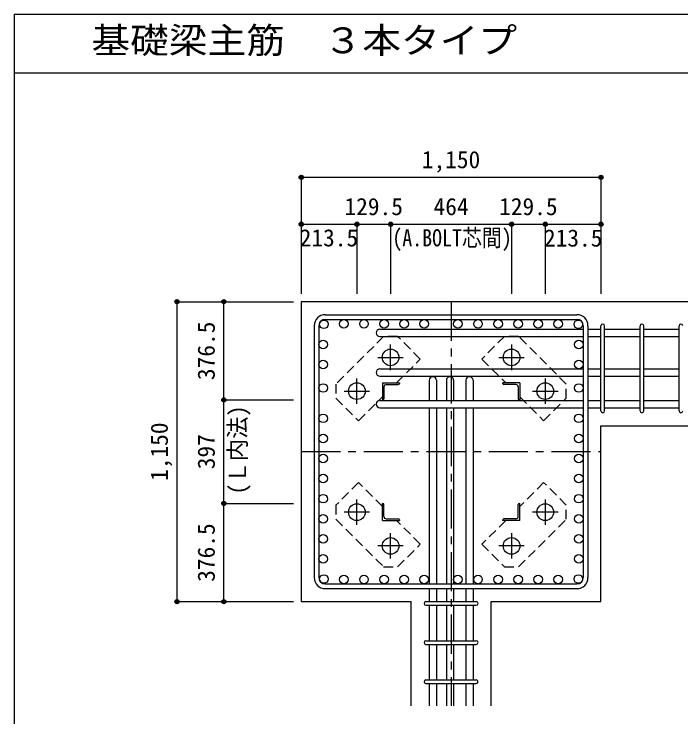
# Model space of a CAD drawing. Units: millimetres at full size, sheet at 1:30. Extents: x -5973 to 5954, y -4195 to 4201.
# Drawn here: x -5973 to -3414, y 1506 to 4201 of the extents above; entities that cross this region are included whole.
import ezdxf
from ezdxf.enums import TextEntityAlignment as Align

# ---------------------------------------------------------------- set-up
doc = ezdxf.new("R2010")
doc.units = ezdxf.units.MM
doc.header["$LTSCALE"] = 30
doc.header["$PDMODE"] = 32
doc.header["$PDSIZE"] = 15
doc.linetypes.add('CHAIN1', pattern=[8, 5, -1, 1, -1])
doc.linetypes.add('DASHED1', pattern=[1.8, 1.2, -0.6])
for name, color, linetype in [('0-1_躯体線', 2, 'Continuous'), ('0-2_アンカー、アングル', 4, 'Continuous'), ('0-3_立上り筋', 3, 'Continuous'), ('0-4_フープ筋', 7, 'Continuous'), ('0-5_基礎梁筋', 7, 'Continuous'), ('0-6_スタラップ筋', 7, 'Continuous'), ('0-7_文字', 4, 'Continuous'), ('0-9_プレート', 4, 'DASHED1'), ('0-D_寸法', 4, 'Continuous'), ('6-7_文字', 7, 'Continuous'), ('F-0_枠', 6, 'Continuous')]:
    doc.layers.add(name, color=color, linetype=linetype)
doc.styles.add('ＭＳ ゴシック', font='')
doc.styles.get('ＭＳ ゴシック').set_extended_font_data('MS Gothic')

msp = doc.modelspace()

# ---------------------------------------------------------------- linework, layer by layer
at = {"layer": '0-1_躯体線'}
for p, q in [((-4870.8, 3098.3), (-4870.8, 1948.3)), ((-3320.8, 3098.3), (-4870.8, 3098.3)), ((-3720.8, 2622.3), (-3320.8, 2622.3)), ((-3720.8, 1948.3), (-3720.8, 2622.3)), ((-4870.8, 1948.3), (-4449.5, 1948.3)), ((-4449.5, 1548.3), (-4449.5, 1948.3)), ((-4142.1, 1548.3), (-4142.1, 1948.3)), ((-4142.1, 1948.3), (-3720.8, 1948.3))]:
    msp.add_line(p, q, dxfattribs=at)
at = {"layer": '0-2_アンカー、アングル', "linetype": 'CHAIN1'}
for p, q in [((-4527.8, 2836.1), (-4527.8, 2933.6)), ((-4063.8, 2933.6), (-4063.8, 2836.1)), ((-4576.6, 2884.8), (-4479.1, 2884.8)), ((-4112.5, 2884.8), (-4015, 2884.8)), ((-4657.3, 2706.6), (-4657.3, 2804.1)), ((-3934.3, 2804.1), (-3934.3, 2706.6)), ((-4706.1, 2755.3), (-4608.6, 2755.3)), ((-3983, 2755.3), (-3885.5, 2755.3)), ((-4657.3, 2242.5), (-4657.3, 2340)), ((-3934.3, 2340), (-3934.3, 2242.5)), ((-4608.6, 2291.3), (-4706.1, 2291.3)), ((-3885.5, 2291.3), (-3983, 2291.3)), ((-4527.8, 2113), (-4527.8, 2210.5)), ((-4063.8, 2210.5), (-4063.8, 2113)), ((-4479.1, 2161.8), (-4576.6, 2161.8)), ((-4015, 2161.8), (-4112.5, 2161.8))]:
    msp.add_line(p, q, dxfattribs=at)
at = {"layer": '0-2_アンカー、アングル'}
for p, q in [((-4559.3, 2786.8), (-4494.3, 2786.8)), ((-4559.3, 2786.8), (-4559.3, 2721.8)), ((-4544.8, 2780.8), (-4498.3, 2780.8)), ((-4494.3, 2786.8), (-4494.3, 2784.8)), ((-4032.3, 2786.8), (-4097.3, 2786.8)), ((-4097.3, 2784.8), (-4097.3, 2786.8)), ((-4046.8, 2780.8), (-4093.3, 2780.8)), ((-4032.3, 2786.8), (-4032.3, 2721.8)), ((-4553.3, 2772.3), (-4553.3, 2725.8)), ((-4038.3, 2772.3), (-4038.3, 2725.8)), ((-4557.3, 2721.8), (-4559.3, 2721.8)), ((-4032.3, 2721.8), (-4034.3, 2721.8)), ((-4559.3, 2324.8), (-4557.3, 2324.8)), ((-4559.3, 2259.8), (-4559.3, 2324.8)), ((-4553.3, 2274.3), (-4553.3, 2320.8)), ((-4038.3, 2274.3), (-4038.3, 2320.8)), ((-4034.3, 2324.8), (-4032.3, 2324.8)), ((-4032.3, 2259.8), (-4032.3, 2324.8)), ((-4544.8, 2265.8), (-4498.3, 2265.8)), ((-4046.8, 2265.8), (-4093.3, 2265.8)), ((-4559.3, 2259.8), (-4494.3, 2259.8)), ((-4494.3, 2261.8), (-4494.3, 2259.8)), ((-4097.3, 2259.8), (-4097.3, 2261.8)), ((-4032.3, 2259.8), (-4097.3, 2259.8))]:
    msp.add_line(p, q, dxfattribs=at)
at = {"layer": '0-2_アンカー、アングル', "color": 3}
for centre in [(-4527.8, 2884.8), (-4063.8, 2884.8), (-4657.3, 2755.3), (-3934.3, 2755.3), (-4657.3, 2291.3), (-3934.3, 2291.3), (-4527.8, 2161.8), (-4063.8, 2161.8)]:
    msp.add_circle(centre, 32, dxfattribs=at)
at = {"layer": '0-2_アンカー、アングル'}
for centre, radius, start, end in [((-4544.8, 2772.3), 8.5, 90, 180), ((-4498.3, 2784.8), 4, 270, 0), ((-4093.3, 2784.8), 4, 180, 270), ((-4046.8, 2772.3), 8.5, 0, 90), ((-4557.3, 2725.8), 4, 270, 0), ((-4034.3, 2725.8), 4, 180, 270), ((-4557.3, 2320.8), 4, 0, 90), ((-4034.3, 2320.8), 4, 90, 180), ((-4544.8, 2274.3), 8.5, 180, 270), ((-4498.3, 2261.8), 4, 0, 90), ((-4093.3, 2261.8), 4, 90, 180), ((-4046.8, 2274.3), 8.5, 270, 0)]:
    msp.add_arc(centre, radius, start, end, dxfattribs=at)
at = {"layer": '0-3_立上り筋'}
for centre in [(-4784.1, 3011.6), (-4707.1, 3013.8), (-4630.1, 3013.8), (-4553.1, 3013.8), (-4476.1, 3013.8), (-4399.1, 3013.8), (-4269.5, 3013.8), (-4192.5, 3013.8), (-4115.5, 3013.8), (-4038.5, 3013.8), (-3961.5, 3013.8), (-3884.5, 3013.8), (-3807.5, 3011.6), (-4786.3, 2934.6), (-3805.3, 2934.6), (-4786.3, 2857.6), (-3805.3, 2857.6), (-4786.3, 2767.45), (-3805.3, 2767.45), (-4786.3, 2651), (-3805.3, 2651), (-4786.3, 2574), (-3805.3, 2574), (-4786.3, 2497), (-3805.3, 2497), (-4786.3, 2420), (-3805.3, 2420), (-4786.3, 2343), (-3805.3, 2343), (-4786.3, 2266), (-3805.3, 2266), (-4786.3, 2189), (-3805.3, 2189), (-4786.3, 2112), (-3805.3, 2112), (-4784.1, 2035), (-4707.1, 2032.8), (-4630.1, 2032.8), (-4553.1, 2032.8), (-4476.1, 2032.8), (-4399.1, 2032.8), (-4269.5, 2032.8), (-4192.5, 2032.8), (-4115.5, 2032.8), (-4038.5, 2032.8), (-3961.5, 2032.8), (-3884.5, 2032.8), (-3807.5, 2035)]:
    msp.add_circle(centre, 16.5, dxfattribs=at)
at = {"layer": '0-4_フープ筋'}
for p, q in [((-4778.8, 3048.3), (-3812.8, 3048.3)), ((-4778.8, 3030.3), (-3812.8, 3030.3)), ((-4820.8, 3006.3), (-4820.8, 2040.3)), ((-4802.8, 3006.3), (-4802.8, 2040.3)), ((-3788.8, 3006.3), (-3788.8, 2040.3)), ((-3770.8, 3006.3), (-3770.8, 2040.3)), ((-4778.8, 2016.3), (-3812.8, 2016.3)), ((-4778.8, 1998.3), (-3812.8, 1998.3))]:
    msp.add_line(p, q, dxfattribs=at)
for centre, radius, start, end in [((-4778.8, 3006.3), 42, 90, 180), ((-3812.8, 3006.3), 42, 0, 90), ((-4778.8, 3006.3), 24, 90, 180), ((-3812.8, 3006.3), 24, 0, 90), ((-4778.8, 2040.3), 42, 180, 270), ((-4778.8, 2040.3), 24, 180, 270), ((-3812.8, 2040.3), 42, 270, 0), ((-3812.8, 2040.3), 24, 270, 0)]:
    msp.add_arc(centre, radius, start, end, dxfattribs=at)
at = {"layer": '0-5_基礎梁筋'}
for p, q in [((-4569.3, 2993.1), (-3788.8, 2993.1)), ((-3770.8, 2993.1), (-3720.8, 2993.1)), ((-3706.8, 2993.1), (-3570.8, 2993.1)), ((-3556.8, 2993.1), (-3420.8, 2993.1)), ((-4569.3, 2965.1), (-3788.8, 2965.1)), ((-3770.8, 2965.1), (-3720.8, 2965.1)), ((-3706.8, 2965.1), (-3570.8, 2965.1)), ((-3556.8, 2965.1), (-3420.8, 2965.1)), ((-4569.3, 2841.1), (-3788.8, 2841.1)), ((-3770.8, 2841.1), (-3720.8, 2841.1)), ((-3706.8, 2841.1), (-3570.8, 2841.1)), ((-3556.8, 2841.1), (-3420.8, 2841.1)), ((-4569.3, 2813.1), (-3788.8, 2813.1)), ((-3770.8, 2813.1), (-3720.8, 2813.1)), ((-3706.8, 2813.1), (-3570.8, 2813.1)), ((-3556.8, 2813.1), (-3420.8, 2813.1)), ((-4380, 2796.8), (-4380, 2719.8)), ((-4352, 2796.8), (-4352, 2719.8)), ((-4314, 2796.8), (-4314, 2719.8)), ((-4286, 2796.8), (-4286, 2719.8)), ((-4239.6, 2796.8), (-4239.6, 2719.8)), ((-4211.6, 2796.8), (-4211.6, 2719.8)), ((-4569.3, 2719.8), (-3788.8, 2719.8)), ((-3770.8, 2719.8), (-3720.8, 2719.8)), ((-3706.8, 2719.8), (-3570.8, 2719.8)), ((-3556.8, 2719.8), (-3420.8, 2719.8)), ((-4569.3, 2691.8), (-3788.8, 2691.8)), ((-4380, 2691.8), (-4380, 2016.3)), ((-4352, 2691.8), (-4352, 2016.3)), ((-4314, 2691.8), (-4314, 2016.3)), ((-4286, 2691.8), (-4286, 2016.3)), ((-4239.6, 2691.8), (-4239.6, 2016.3)), ((-4211.6, 2691.8), (-4211.6, 2016.3)), ((-3770.8, 2691.8), (-3720.8, 2691.8)), ((-3706.8, 2691.8), (-3570.8, 2691.8)), ((-3556.8, 2691.8), (-3420.8, 2691.8)), ((-4380, 1998.3), (-4380, 1948.3)), ((-4352, 1998.3), (-4352, 1948.3)), ((-4314, 1998.3), (-4314, 1948.3)), ((-4286, 1998.3), (-4286, 1948.3)), ((-4239.6, 1998.3), (-4239.6, 1948.3)), ((-4211.6, 1998.3), (-4211.6, 1948.3)), ((-4380, 1934.3), (-4380, 1798.3)), ((-4352, 1934.3), (-4352, 1798.3)), ((-4314, 1934.3), (-4314, 1798.3)), ((-4286, 1934.3), (-4286, 1798.3)), ((-4239.6, 1934.3), (-4239.6, 1798.3)), ((-4211.6, 1934.3), (-4211.6, 1798.3)), ((-4380, 1784.3), (-4380, 1648.3)), ((-4352, 1784.3), (-4352, 1648.3)), ((-4314, 1784.3), (-4314, 1648.3)), ((-4286, 1784.3), (-4286, 1648.3)), ((-4239.6, 1784.3), (-4239.6, 1648.3)), ((-4211.6, 1784.3), (-4211.6, 1648.3)), ((-4380, 1634.3), (-4380, 1548.3)), ((-4352, 1634.3), (-4352, 1548.3)), ((-4314, 1634.3), (-4314, 1548.3)), ((-4286, 1634.3), (-4286, 1548.3)), ((-4239.6, 1634.3), (-4239.6, 1548.3)), ((-4211.6, 1634.3), (-4211.6, 1548.3))]:
    msp.add_line(p, q, dxfattribs=at)
for centre, start, end in [((-4569.3, 2979.1), 90, 270), ((-4569.3, 2827.1), 90, 270), ((-4366, 2796.8), 0, 180), ((-4300, 2796.8), 0, 180), ((-4225.6, 2796.8), 0, 180), ((-4569.3, 2705.8), 90, 270)]:
    msp.add_arc(centre, 14, start, end, dxfattribs=at)
at = {"layer": '0-6_スタラップ筋'}
for p, q in [((-3720.8, 2679.3), (-3720.8, 3005.6)), ((-3706.8, 2679.3), (-3706.8, 3005.6)), ((-3570.8, 2679.3), (-3570.8, 3005.6)), ((-3556.8, 2679.3), (-3556.8, 3005.6)), ((-3420.8, 2679.3), (-3420.8, 3005.6)), ((-4392.5, 1948.3), (-4199.1, 1948.3)), ((-4392.5, 1934.3), (-4199.1, 1934.3)), ((-4392.5, 1798.3), (-4199.1, 1798.3)), ((-4392.5, 1784.3), (-4199.1, 1784.3)), ((-4392.5, 1648.3), (-4199.1, 1648.3)), ((-4392.5, 1634.3), (-4199.1, 1634.3))]:
    msp.add_line(p, q, dxfattribs=at)
for centre, start, end in [((-3713.8, 3005.6), 0, 180), ((-3713.8, 3005.6), 0, 180), ((-3713.8, 3005.6), 0, 180), ((-3713.8, 3005.6), 0, 180), ((-3563.8, 3005.6), 0, 180), ((-3413.8, 3005.6), 0, 180), ((-3713.8, 2679.3), 180, 0), ((-3713.8, 2679.3), 180, 0), ((-3713.8, 2679.3), 180, 0), ((-3713.8, 2679.3), 180, 0), ((-3563.8, 2679.3), 180, 0), ((-3413.8, 2679.3), 180, 0), ((-4392.5, 1941.3), 90, 270), ((-4392.5, 1941.3), 90, 270), ((-4392.5, 1941.3), 90, 270), ((-4392.5, 1941.3), 90, 270), ((-4199.1, 1941.3), 270, 90), ((-4199.1, 1941.3), 270, 90), ((-4199.1, 1941.3), 270, 90), ((-4199.1, 1941.3), 270, 90), ((-4392.5, 1791.3), 90, 270), ((-4199.1, 1791.3), 270, 90), ((-4392.5, 1641.3), 90, 270), ((-4199.1, 1641.3), 270, 90)]:
    msp.add_arc(centre, 7, start, end, dxfattribs=at)
at = {"layer": '0-9_プレート'}
for points in [[(-4554.7, 2965.3), (-4737.9, 2782.2), (-4737.9, 2728.5), (-4650.9, 2641.5), (-4559.3, 2733.1)], [(-4505.6, 2786.8), (-4414, 2878.4), (-4501, 2965.3), (-4554.7, 2965.3)], [(-3853.8, 2782.2), (-4036.9, 2965.4), (-4090.6, 2965.4), (-4177.6, 2878.4), (-4086, 2786.8)], [(-4032.3, 2733.1), (-3940.7, 2641.5), (-3853.8, 2728.5), (-3853.8, 2782.2)], [(-4559.3, 2313.5), (-4650.9, 2405.1), (-4737.8, 2318.1), (-4737.8, 2264.4)], [(-4036.9, 2081.3), (-3853.7, 2264.4), (-3853.7, 2318.1), (-3940.7, 2405.1), (-4032.3, 2313.5)], [(-4737.8, 2264.4), (-4554.7, 2081.2), (-4501, 2081.2), (-4414, 2168.2), (-4505.6, 2259.8)], [(-4086, 2259.8), (-4177.6, 2168.2), (-4090.6, 2081.3), (-4036.9, 2081.3)]]:
    msp.add_lwpolyline(points, dxfattribs=at)
at = {"layer": '0-D_寸法'}
for p, q in [((-4870.8, 3575.34), (-4870.8, 3395.34)), ((-4870.8, 3575.34), (-4870.8, 3395.34)), ((-4870.8, 3575.34), (-3720.8, 3575.34)), ((-4870.8, 3575.34), (-3720.8, 3575.34)), ((-3720.8, 3575.34), (-3720.8, 3395.34)), ((-4870.8, 3395.34), (-4870.8, 3128.3)), ((-4870.8, 3395.34), (-4657.3, 3395.34)), ((-4870.8, 3395.34), (-4870.8, 3128.3)), ((-4657.3, 3395.34), (-4657.3, 3128.3)), ((-4657.3, 3395.34), (-4527.8, 3395.34)), ((-4527.8, 3395.34), (-4527.8, 3128.3)), ((-4527.8, 3395.34), (-4063.8, 3395.34)), ((-4063.8, 3395.34), (-4063.8, 3128.3)), ((-4063.8, 3395.34), (-3934.3, 3395.34)), ((-3934.3, 3395.34), (-3934.3, 3128.3)), ((-3934.3, 3395.34), (-3720.8, 3395.34)), ((-3720.8, 3395.34), (-3720.8, 3128.3)), ((-5347.84, 3098.3), (-5167.84, 3098.3)), ((-5347.84, 3098.3), (-5167.84, 3098.3)), ((-5347.84, 3098.3), (-5347.84, 1948.3)), ((-5347.84, 3098.3), (-5347.84, 1948.3)), ((-5167.84, 2721.8), (-5167.84, 3098.3)), ((-5167.84, 3098.3), (-4900.8, 3098.3)), ((-5167.84, 2324.8), (-5167.84, 2721.8)), ((-5167.84, 2721.8), (-4900.8, 2721.8)), ((-5167.84, 1948.3), (-5167.84, 2324.8)), ((-5167.84, 2324.8), (-4900.8, 2324.8)), ((-5347.84, 1948.3), (-5167.84, 1948.3)), ((-5167.84, 1948.3), (-4900.8, 1948.3)), ((-5167.84, 1948.3), (-4900.8, 1948.3))]:
    msp.add_line(p, q, dxfattribs=at)
at = {"layer": '0-D_寸法', "linetype": 'CHAIN1'}
for p, q in [((-4295.8, 3098.3), (-4295.8, 1548.3)), ((-4870.8, 2523.3), (-3720.8, 2523.3))]:
    msp.add_line(p, q, dxfattribs=at)
at = {"layer": '0-D_寸法'}
for centre, radius in [((-4870.8, 3575.34), 8), ((-4870.8, 3575.34), 7.2), ((-4870.8, 3575.34), 6.4), ((-4870.8, 3575.34), 5.6), ((-4870.8, 3575.34), 4.8), ((-4870.8, 3575.34), 4), ((-4870.8, 3575.34), 3.2), ((-4870.8, 3575.34), 2.4), ((-4870.8, 3575.34), 1.6), ((-4870.8, 3575.34), 0.8), ((-3720.8, 3575.34), 8), ((-3720.8, 3575.34), 7.2), ((-3720.8, 3575.34), 6.4), ((-3720.8, 3575.34), 5.6), ((-3720.8, 3575.34), 4.8), ((-3720.8, 3575.34), 4), ((-3720.8, 3575.34), 3.2), ((-3720.8, 3575.34), 2.4), ((-3720.8, 3575.34), 1.6), ((-3720.8, 3575.34), 0.8), ((-4870.8, 3395.34), 8), ((-4870.8, 3395.34), 7.2), ((-4870.8, 3395.34), 6.4), ((-4870.8, 3395.34), 5.6), ((-4870.8, 3395.34), 4.8), ((-4870.8, 3395.34), 4), ((-4870.8, 3395.34), 3.2), ((-4870.8, 3395.34), 2.4), ((-4870.8, 3395.34), 1.6), ((-4870.8, 3395.34), 0.8), ((-4657.3, 3395.34), 8), ((-4657.3, 3395.34), 7.2), ((-4657.3, 3395.34), 6.4), ((-4657.3, 3395.34), 5.6), ((-4657.3, 3395.34), 4.8), ((-4657.3, 3395.34), 4), ((-4657.3, 3395.34), 3.2), ((-4657.3, 3395.34), 2.4), ((-4657.3, 3395.34), 1.6), ((-4657.3, 3395.34), 0.8), ((-4527.8, 3395.34), 8), ((-4527.8, 3395.34), 7.2), ((-4527.8, 3395.34), 6.4), ((-4527.8, 3395.34), 5.6), ((-4527.8, 3395.34), 4.8), ((-4527.8, 3395.34), 4), ((-4527.8, 3395.34), 3.2), ((-4527.8, 3395.34), 2.4), ((-4527.8, 3395.34), 1.6), ((-4527.8, 3395.34), 0.8), ((-4063.8, 3395.34), 8), ((-4063.8, 3395.34), 7.2), ((-4063.8, 3395.34), 6.4), ((-4063.8, 3395.34), 5.6), ((-4063.8, 3395.34), 4.8), ((-4063.8, 3395.34), 4), ((-4063.8, 3395.34), 3.2), ((-4063.8, 3395.34), 2.4), ((-4063.8, 3395.34), 1.6), ((-4063.8, 3395.34), 0.8), ((-3934.3, 3395.34), 8), ((-3934.3, 3395.34), 7.2), ((-3934.3, 3395.34), 6.4), ((-3934.3, 3395.34), 5.6), ((-3934.3, 3395.34), 4.8), ((-3934.3, 3395.34), 4), ((-3934.3, 3395.34), 3.2), ((-3934.3, 3395.34), 2.4), ((-3934.3, 3395.34), 1.6), ((-3934.3, 3395.34), 0.8), ((-3720.8, 3395.34), 8), ((-3720.8, 3395.34), 7.2), ((-3720.8, 3395.34), 6.4), ((-3720.8, 3395.34), 5.6), ((-3720.8, 3395.34), 4.8), ((-3720.8, 3395.34), 4), ((-3720.8, 3395.34), 3.2), ((-3720.8, 3395.34), 2.4), ((-3720.8, 3395.34), 1.6), ((-3720.8, 3395.34), 0.8), ((-5347.84, 3098.3), 8), ((-5347.84, 3098.3), 7.2), ((-5347.84, 3098.3), 6.4), ((-5347.84, 3098.3), 5.6), ((-5347.84, 3098.3), 4.8), ((-5347.84, 3098.3), 4), ((-5347.84, 3098.3), 3.2), ((-5347.84, 3098.3), 2.4), ((-5347.84, 3098.3), 1.6), ((-5167.84, 3098.3), 8), ((-5167.84, 3098.3), 7.2), ((-5167.84, 3098.3), 6.4), ((-5167.84, 3098.3), 5.6), ((-5167.84, 3098.3), 4.8), ((-5167.84, 3098.3), 4), ((-5167.84, 3098.3), 3.2), ((-5167.84, 3098.3), 2.4), ((-5167.84, 3098.3), 1.6), ((-5347.84, 3098.3), 0.8), ((-5167.84, 3098.3), 0.8), ((-5167.84, 2721.8), 8), ((-5167.84, 2721.8), 7.2), ((-5167.84, 2721.8), 6.4), ((-5167.84, 2721.8), 5.6), ((-5167.84, 2721.8), 4.8), ((-5167.84, 2721.8), 4), ((-5167.84, 2721.8), 3.2), ((-5167.84, 2721.8), 2.4), ((-5167.84, 2721.8), 1.6), ((-5167.84, 2721.8), 0.8), ((-5167.84, 2324.8), 8), ((-5167.84, 2324.8), 7.2), ((-5167.84, 2324.8), 6.4), ((-5167.84, 2324.8), 5.6), ((-5167.84, 2324.8), 4.8), ((-5167.84, 2324.8), 4), ((-5167.84, 2324.8), 3.2), ((-5167.84, 2324.8), 2.4), ((-5167.84, 2324.8), 1.6), ((-5167.84, 2324.8), 0.8), ((-5347.84, 1948.3), 8), ((-5347.84, 1948.3), 7.2), ((-5347.84, 1948.3), 6.4), ((-5347.84, 1948.3), 5.6), ((-5347.84, 1948.3), 4.8), ((-5347.84, 1948.3), 4), ((-5347.84, 1948.3), 3.2), ((-5347.84, 1948.3), 2.4), ((-5347.84, 1948.3), 1.6), ((-5347.84, 1948.3), 0.8), ((-5167.84, 1948.3), 8), ((-5167.84, 1948.3), 7.2), ((-5167.84, 1948.3), 6.4), ((-5167.84, 1948.3), 5.6), ((-5167.84, 1948.3), 4.8), ((-5167.84, 1948.3), 4), ((-5167.84, 1948.3), 3.2), ((-5167.84, 1948.3), 2.4), ((-5167.84, 1948.3), 1.6), ((-5167.84, 1948.3), 0.8)]:
    msp.add_circle(centre, radius, dxfattribs=at)
at = {"layer": '0-D_寸法', "color": 7}
for p in [(-4870.8, 3575.34), (-3720.8, 3575.34), (-4870.8, 3395.34), (-4657.3, 3395.34), (-4527.8, 3395.34), (-4063.8, 3395.34), (-3934.3, 3395.34), (-3720.8, 3395.34), (-5347.84, 3098.3), (-5167.84, 3098.3), (-5167.84, 2721.8), (-5167.84, 2324.8), (-5347.84, 1948.3), (-5167.84, 1948.3)]:
    msp.add_point(p, dxfattribs=at)
at = {"layer": 'F-0_枠'}
for q in [(5954.1, 4201.15), (-5972.88, -4195.24)]:
    msp.add_line((-5972.88, 4201.15), q, dxfattribs=at)
at = {"layer": 'F-0_枠', "color": 2}
msp.add_line((-5972.88, 3976.15), (3723.6, 3976.15), dxfattribs=at)

# ---------------------------------------------------------------- texts
at = {"layer": '0-7_文字', "style": 'ＭＳ ゴシック', "width": 0.85}
msp.add_text('(A.BOLT芯間)', height=65.98, dxfattribs=at).set_placement((-4521.31, 3290.58), align=Align.BOTTOM_LEFT)
at = {"layer": '0-7_文字', "style": 'ＭＳ ゴシック', "width": 0.95}
msp.add_text('(Ｌ内法)', height=65.98, rotation=90, dxfattribs=at).set_placement((-5062.78, 2358.7), align=Align.BOTTOM_LEFT)
at = {"layer": '0-D_寸法', "style": 'ＭＳ ゴシック'}
for s, p in [('1,150', (-4408.3, 3590.34)), ('129.5', (-4705.05, 3410.34)), ('464', (-4363.3, 3410.34)), ('129.5', (-4111.55, 3410.34)), ('213.5', (-4876.81, 3290.52)), ('213.5', (-3939.48, 3289.8))]:
    msp.add_text(s, height=65.98, dxfattribs=at).set_placement(p, align=Align.BOTTOM_LEFT)
for s, p in [('376.5', (-5182.84, 2797.55)), ('1,150', (-5362.84, 2410.8)), ('397', (-5182.84, 2455.8)), ('376.5', (-5182.84, 2024.05))]:
    msp.add_text(s, height=65.98, rotation=90, dxfattribs=at).set_placement(p, align=Align.BOTTOM_LEFT)
at = {"layer": '6-7_文字', "color": 2, "style": 'ＭＳ ゴシック', "width": 1.1}
msp.add_text('\u3000\u3000基礎梁主筋\u3000３本タイプ', height=98.97, dxfattribs=at).set_placement((-5972.88, 4021.15), align=Align.BOTTOM_LEFT)

doc.saveas('drawing.dxf')
